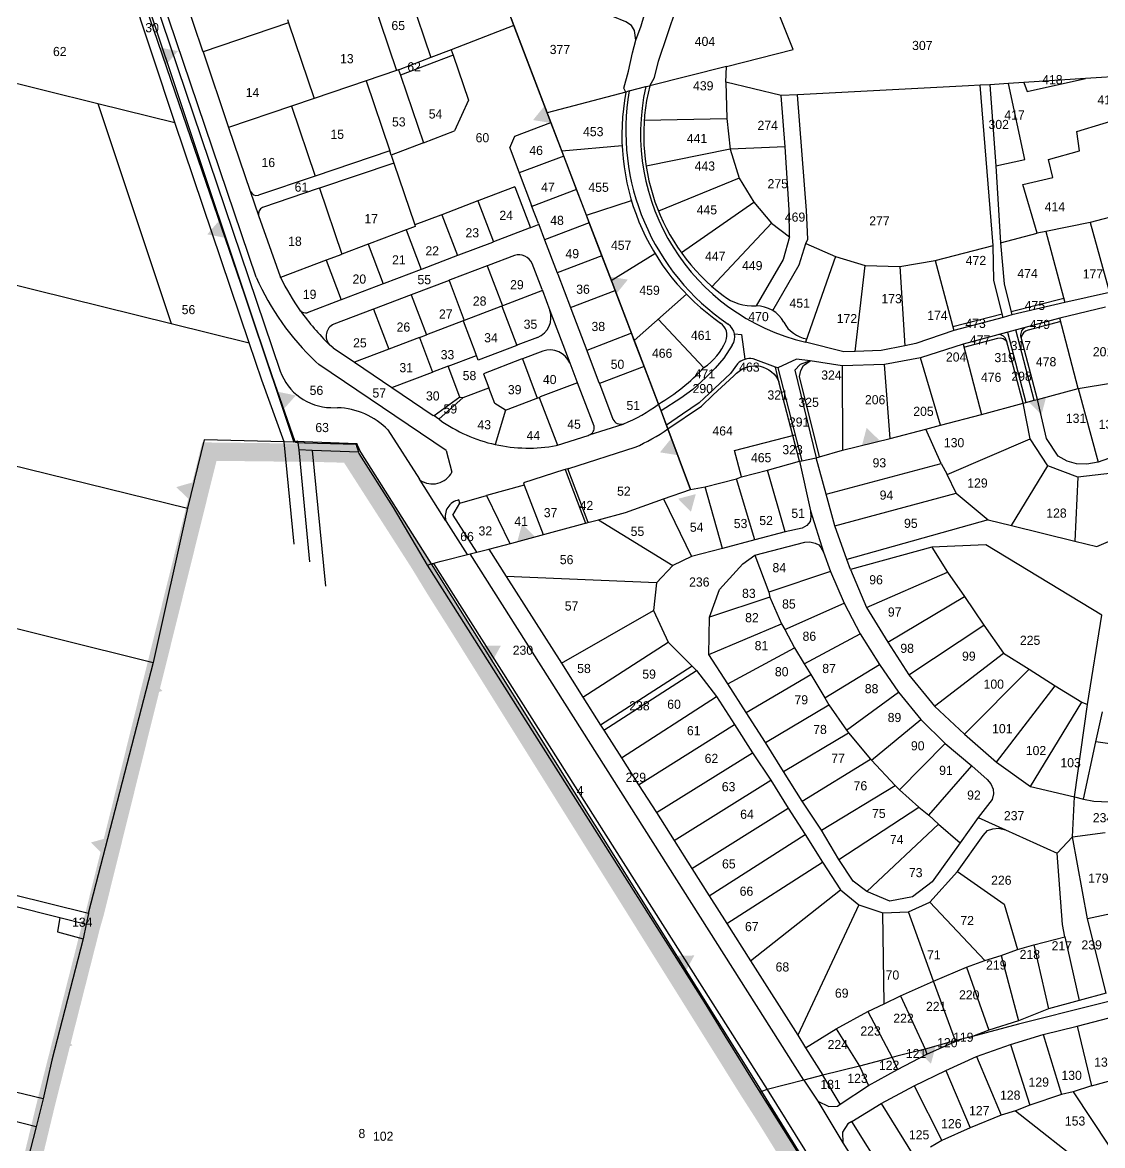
# Model space of a CAD drawing. Extents: x -493 to 187849, y -1657 to 664362.
# Drawn here: x 185496 to 186086, y 662868 to 663482 of the extents above; entities that cross this region are included whole.
import ezdxf

# ---------------------------------------------------------------- set-up
doc = ezdxf.new("R2010")
doc.units = 0
doc.header["$MEASUREMENT"] = 0
doc.layers.get('0').update_dxf_attribs({"linetype": 'CONTINUOUS'})
for name, color, linetype in [('0DXF_GUSH', 3, 'CONTINUOUS'), ('0G_GV_LIN', 10, 'CONTINUOUS'), ('1DXF_GUSH', 3, 'CONTINUOUS'), ('6891', 3, 'CONTINUOUS'), ('6891-NUM', 70, 'CONTINUOUS'), ('BOUNDARY', 1, 'CONTINUOUS'), ('GBOUND_BOUNDARY', 5, 'CONTINUOUS'), ('HELKA', 3, 'CONTINUOUS')]:
    doc.layers.add(name, color=color, linetype=linetype)
doc.styles.get("Standard").update_dxf_attribs({"font": 'dimheb.shx'})

# ---------------------------------------------------------------- blocks, each defined once
blk = doc.blocks.new('TVC_FENCE')
blk.add_solid([(-0.5, 0), (0.5, 0), (0, 0.866)])

msp = doc.modelspace()

# ---------------------------------------------------------------- linework, layer by layer
at = {"layer": '0DXF_GUSH'}
for points in [[(185618.31, 663329.42), (185617.23, 663332.63), (185579.17, 663443.75), (185541.72, 663553), (185510.39, 663646.77)], [(185512.21, 663647.05), (185517.5, 663632.01), (185529.89, 663594.22), (185617.23, 663332.63), (185618.31, 663329.42)], [(185579.02, 663427.1), (185516.64, 663615.25)], [(185838.62, 663447.21), (185841.27, 663451.69), (185843.34, 663460.56), (185858.16, 663504.56), (185864.41, 663521.06), (185873.2, 663540.25), (185880.8, 663556.31)], [(185880.64, 663457.75), (185917.06, 663466.94), (185895.52, 663520.94)], [(185831.02, 663472.19), (185830.34, 663477.5), (185828.56, 663480.19), (185825.45, 663482.19), (185818.38, 663485.13), (185808.39, 663491.5), (185797.61, 663500.25)], [(185831.02, 663472.19), (185833.84, 663479.94), (185838.39, 663495.81)], [(185825.55, 663443.63), (185824.38, 663445.88), (185826.89, 663455.19), (185829.22, 663465.19), (185831.02, 663472.19)], [(185880.64, 663457.75), (185838.62, 663447.21)], [(185880.18, 663449.18), (185880.64, 663457.75)], [(186146.31, 663455.56), (186076.75, 663451.13)], [(185478.01, 663452.12), (185536.86, 663437.46)], [(185910.48, 663441.86), (185880.18, 663449.18)], [(185880.18, 663449.18), (185880.67, 663429.21)], [(186034.69, 663448.44), (186024.56, 663447.75)], [(186027.89, 663403.38), (186043.63, 663406.88), (186034.69, 663448.44)], [(186043.19, 663449), (186034.69, 663448.44)], [(186076.75, 663451.13), (186043.19, 663449)], [(186043.19, 663449), (186044.91, 663444.06), (186076.75, 663451.13)], [(185825.55, 663443.63), (185782.57, 663432.36)], [(185827.4, 663444.37), (185825.55, 663443.63)], [(185827.4, 663444.37), (185836.4, 663446.72)], [(185836.4, 663446.72), (185838.62, 663447.21)], [(185919.33, 663442.31), (185910.48, 663441.86)], [(185912.64, 663413.81), (185910.48, 663441.86)], [(186019.33, 663447.44), (186012.86, 663447.13), (185919.33, 663442.31)], [(185924.01, 663360.93), (185925.02, 663363.31), (185924.34, 663378.94), (185919.33, 663442.31)], [(186024.56, 663447.75), (186019.33, 663447.44)], [(186026.31, 663359.92), (186019.33, 663447.44)], [(186024.56, 663447.75), (186027.89, 663403.38)], [(185536.86, 663437.46), (185579.02, 663427.1)], [(185536.86, 663437.46), (185576.87, 663317.18)], [(186050.44, 663366.63), (186042.53, 663393.13), (186058.89, 663396.94), (186056.52, 663406.94), (186073.5, 663411.56), (186072.17, 663422.19), (186100.97, 663430.94), (186102.19, 663426.75)], [(185619.63, 663306.6), (185579.02, 663427.1)], [(185835.58, 663428.46), (185880.67, 663429.21)], [(185880.67, 663429.21), (185882.62, 663412.43)], [(185790.51, 663411.54), (185823.54, 663414.49)], [(185882.62, 663412.43), (185836.6, 663403.2)], [(185912.64, 663413.81), (185882.62, 663412.43)], [(185882.62, 663412.43), (185887.42, 663396.66)], [(185914.92, 663364.53), (185914.87, 663379.34), (185912.64, 663413.81)], [(186027.89, 663403.38), (186030.4, 663361.35)], [(185259.44, 663395.78), (185576.87, 663317.18)], [(185887.42, 663396.66), (185843.41, 663378.64)], [(185887.42, 663396.66), (185895.49, 663383.62)], [(185803.95, 663376.34), (185828.57, 663384.48)], [(185855.89, 663355.97), (185895.49, 663383.62)], [(185895.49, 663383.62), (185905.09, 663372.13)], [(186097.48, 663377.19), (186079.44, 663372.38)], [(185872.5, 663337.15), (185905.09, 663372.13)], [(185905.09, 663372.13), (185914.92, 663364.53)], [(186079.44, 663372.38), (186055.18, 663367.54)], [(186079.44, 663372.38), (186090, 663334.19)], [(185914.92, 663364.53), (185911.48, 663352.19), (185896.73, 663326.8)], [(186030.4, 663361.35), (186050.44, 663366.63)], [(186055.18, 663367.54), (186050.44, 663366.63)], [(186055.18, 663367.54), (186065.56, 663328.75)], [(185905.87, 663324.23), (185920.23, 663349.27), (185924.01, 663360.93)], [(185924.01, 663360.93), (185940.14, 663353.73)], [(185994.69, 663351.7), (186026.31, 663359.92)], [(186031.86, 663320.37), (186026.76, 663340.77), (186026.31, 663359.92)], [(186030.4, 663361.35), (186032.44, 663338.94), (186036.59, 663321.83)], [(185817.42, 663340.75), (185841.44, 663355.47)], [(185940.14, 663353.73), (185923.84, 663306.91)], [(185940.14, 663353.73), (185956.34, 663348.88)], [(185975.36, 663348.38), (185994.69, 663351.7)], [(185994.69, 663351.7), (186004.89, 663313.27)], [(185950.83, 663301.81), (185956.34, 663348.88)], [(185956.34, 663348.88), (185975.36, 663348.38)], [(185975.36, 663348.38), (185977.97, 663304.94)], [(186090, 663334.19), (186065.56, 663328.75)], [(185618.31, 663329.42), (185631.95, 663288.56), (185644.05, 663252.33)], [(185644.77, 663252.49), (185631.95, 663288.56), (185618.31, 663329.42)], [(186065.56, 663328.75), (186036.59, 663321.83)], [(186087.81, 663326.2), (186062.84, 663320.11)], [(186031.86, 663320.37), (186004.89, 663313.27)], [(186036.59, 663321.83), (186031.86, 663320.37)], [(186072.87, 663281.66), (186062.84, 663320.11)], [(185576.87, 663317.18), (185619.63, 663306.6)], [(186004.89, 663313.27), (185984.16, 663306.25), (185977.97, 663304.94)], [(185193.5, 663312.58), (185585.81, 663216.24)], [(185950.83, 663301.81), (185944.64, 663301.63), (185923.84, 663306.91)], [(185638.73, 663252.54), (185626.48, 663286.18), (185619.63, 663306.6)], [(185977.97, 663304.94), (185965.03, 663302.38), (185950.83, 663301.81)], [(186009.91, 663305.9), (185986.7, 663298.44)], [(186009.91, 663305.9), (186019.95, 663267.45)], [(185926.39, 663296.75), (185918.75, 663297.63), (185908.54, 663292.88)], [(185926.39, 663296.75), (185920.83, 663294.81), (185917.83, 663291.63), (185929.62, 663243.72)], [(185931.34, 663244.26), (185920.47, 663288.13), (185921.14, 663291.5), (185922.61, 663294.13), (185926.39, 663296.75)], [(185943.83, 663294), (185926.39, 663296.75)], [(185967.03, 663294.81), (185943.83, 663294)], [(185986.7, 663298.44), (185967.03, 663294.81)], [(185970, 663254.36), (185967.03, 663294.81)], [(185997.49, 663261.6), (185986.7, 663298.44)], [(185943.83, 663294), (185943.91, 663247.99)], [(186072.87, 663281.66), (186091.56, 663284.75)], [(186050.51, 663275.67), (186072.87, 663281.66)], [(186072.87, 663281.66), (186072.87, 663281.66)], [(186072.87, 663281.66), (186083.7, 663241.38)], [(186019.95, 663267.45), (186042.77, 663273.66)], [(186042.77, 663273.66), (186044.2, 663274.02)], [(186046.53, 663254.06), (186042.77, 663273.66)], [(186044.2, 663274.02), (186048.74, 663275.33), (186050.51, 663275.67)], [(186050.51, 663275.67), (186050.51, 663275.67)], [(186083.7, 663241.38), (186077.64, 663240.31), (186071.98, 663240.38), (186066.8, 663241.81), (186061.91, 663244.56), (186055.55, 663254.25), (186050.51, 663275.67)], [(185997.49, 663261.6), (185997.49, 663261.6), (186019.95, 663267.45)], [(185970, 663254.36), (185989.6, 663259.33)], [(185989.6, 663259.33), (185997.49, 663261.6)], [(185998, 663240.63), (185989.6, 663259.33)], [(185638.73, 663252.54), (185595.03, 663253.48), (185585.81, 663216.24)], [(185644.11, 663196.57), (185638.73, 663252.54)], [(185644.05, 663252.33), (185638.73, 663252.54)], [(185644.77, 663252.49), (185644.05, 663252.33)], [(185646.2, 663252.79), (185644.77, 663252.49)], [(185646.31, 663251.98), (185644.92, 663252.06), (185644.77, 663252.49)], [(185646.2, 663252.79), (185649.72, 663252.65)], [(185646.31, 663251.98), (185646.2, 663252.79)], [(185649.91, 663251.75), (185646.31, 663251.98)], [(185646.85, 663248.04), (185646.31, 663251.98)], [(185649.72, 663252.65), (185649.91, 663251.75)], [(185678.11, 663250.94), (185649.91, 663251.75)], [(185943.91, 663247.99), (185970, 663254.36)], [(186001.28, 663234.63), (186046.53, 663254.06)], [(186056.28, 663239.25), (186046.53, 663254.06)], [(185652.79, 663186.82), (185646.85, 663248.04)], [(185653.99, 663247.68), (185646.85, 663248.04)], [(185653.99, 663247.68), (185661.26, 663173.59)], [(185679.51, 663246.85), (185653.99, 663247.68)], [(185717.09, 663185.06), (185698.42, 663216.63), (185679.78, 663246.06), (185679.51, 663246.85)], [(185931.34, 663244.26), (185931.34, 663244.26), (185943.91, 663247.99)], [(186100.72, 663247.44), (186083.7, 663241.38)], [(185903.06, 663237), (185920.4, 663241.84)], [(185920.4, 663241.84), (185921.81, 663242)], [(185920.4, 663241.84), (185926.42, 663214.69)], [(185921.81, 663242), (185929.62, 663243.72)], [(185929.62, 663243.72), (185931.34, 663244.26)], [(185929.62, 663243.72), (185929.62, 663243.72)], [(185935, 663223.81), (185929.62, 663243.72)], [(185935, 663223.81), (185998, 663240.63)], [(185998, 663240.63), (186001.28, 663234.63)], [(186036.45, 663206.63), (186056.28, 663239.25)], [(186072.72, 663233.19), (186056.28, 663239.25)], [(185886.03, 663232.31), (185888.68, 663233.25)], [(185888.68, 663233.25), (185903.06, 663237)], [(185912.55, 663203.19), (185903.06, 663237)], [(186006.11, 663224.44), (186001.28, 663234.63)], [(186072.72, 663233.19), (186071.08, 663198.19)], [(186091.59, 663235.31), (186072.72, 663233.19)], [(185860.87, 663226.38), (185868.84, 663227.78)], [(185868.84, 663227.78), (185886.03, 663232.31)], [(185878.42, 663194.19), (185868.84, 663227.78)], [(185895.97, 663198.81), (185886.03, 663232.31)], [(185825.41, 663213.88), (185846.18, 663221.22)], [(185846.18, 663221.22), (185860.87, 663226.38), (185860.87, 663226.38), (185860.87, 663226.38)], [(185846.18, 663221.22), (185861.42, 663189.69)], [(185939.72, 663206.44), (185935, 663223.81)], [(185939.72, 663206.44), (186006.11, 663224.44)], [(186006.11, 663224.44), (186023.58, 663209.81)], [(185585.81, 663216.24), (185567.18, 663131.82)], [(185926.42, 663214.69), (185926.7, 663211.44), (185926.3, 663208.88), (185924.39, 663206.63), (185921.92, 663205.31), (185912.55, 663203.19)], [(185926.42, 663214.69), (185933.52, 663192.06)], [(185787.25, 663203.69), (185805.39, 663208.44)], [(185805.39, 663208.44), (185810.52, 663209.88)], [(185810.52, 663209.88), (185825.41, 663213.88)], [(185810.52, 663209.88), (185851.22, 663184.88)], [(186023.58, 663209.81), (185946.36, 663188.06)], [(186023.58, 663209.81), (186036.45, 663206.63)], [(185763.14, 663197.13), (185787.25, 663203.69)], [(185912.55, 663203.19), (185895.97, 663198.81)], [(185946.36, 663188.06), (185939.72, 663206.44)], [(186036.45, 663206.63), (186071.08, 663198.19)], [(186071.08, 663198.19), (186082.95, 663195.13), (186101.2, 663203.06)], [(185750.56, 663193.75), (185763.14, 663197.13)], [(185895.97, 663198.81), (185878.42, 663194.19)], [(185896.08, 663190.44), (185923.33, 663197.63), (185926.19, 663197.75), (185928.97, 663197.06), (185931.08, 663196.19), (185932.2, 663194.69), (185933.52, 663192.06)], [(186077.94, 663108.88), (186085.78, 663157.75), (186022.34, 663196.19), (185992.81, 663194.94)], [(185724.56, 663187.19), (185740.36, 663191.13)], [(185740.36, 663191.13), (185744.03, 663192.06)], [(185922.75, 662903.38), (185740.36, 663191.13)], [(185744.03, 663192.06), (185750.56, 663193.75)], [(185750.56, 663193.75), (185760.14, 663178.88)], [(185878.42, 663194.19), (185861.42, 663189.69)], [(185871.33, 663156.5), (185876.75, 663171.75), (185889.48, 663185.75), (185896.08, 663190.44)], [(185896.08, 663190.44), (185903.63, 663170.31)], [(185933.52, 663192.06), (185937.33, 663181.63)], [(185992.81, 663194.94), (185948.33, 663182.63)], [(185992.81, 663194.94), (186001.38, 663181.25)], [(185717.09, 663185.06), (185719.11, 663185.65)], [(185899, 662896.88), (185879.92, 662927.69), (185868.44, 662945.94), (185717.09, 663185.06)], [(185719.11, 663185.65), (185897.99, 662899.87), (185899.69, 662897.13)], [(185720.31, 663186), (185902.86, 662898.31)], [(185851.22, 663184.88), (185842.28, 663175.38)], [(185861.42, 663189.69), (185851.22, 663184.88)], [(185948.33, 663182.63), (185946.36, 663188.06)], [(185842.28, 663175.38), (185760.14, 663178.88)], [(185760.14, 663178.88), (185790.33, 663131.44)], [(185937.33, 663181.63), (185903.63, 663170.31)], [(185937.33, 663181.63), (185944.84, 663164.31)], [(185948.33, 663182.63), (185957.05, 663161.81)], [(185957.05, 663161.81), (186001.38, 663181.25)], [(186001.38, 663181.25), (186010.63, 663167.94)], [(185842.28, 663175.38), (185840.73, 663160.13)], [(185904.31, 663167.5), (185871.33, 663156.5)], [(185903.63, 663170.31), (185904.31, 663167.5)], [(185904.31, 663167.5), (185910.63, 663152.88)], [(185968.81, 663142.88), (186010.63, 663167.94)], [(186010.63, 663167.94), (186021.31, 663152.13)], [(185790.33, 663131.44), (185840.73, 663160.13)], [(185840.73, 663160.13), (185848.61, 663142.81)], [(185912.47, 663149.81), (185944.84, 663164.31)], [(185944.84, 663164.31), (185953.63, 663147.38)], [(185957.05, 663161.81), (185968.81, 663142.88)], [(185460.76, 663158.22), (185567.18, 663131.82)], [(185870.88, 663136.19), (185871.33, 663156.5)], [(185870.88, 663136.19), (185910.63, 663152.88)], [(185910.63, 663152.88), (185912.47, 663149.81)], [(185912.47, 663149.81), (185917.75, 663139.75)], [(185923.06, 663131), (185953.63, 663147.38)], [(185953.63, 663147.38), (185964.25, 663130.69)], [(185980.25, 663125), (186021.31, 663152.13)], [(186021.31, 663152.13), (186032.02, 663136.81)], [(185802.05, 663112.81), (185848.61, 663142.81)], [(185848.61, 663142.81), (185861.81, 663129.69)], [(185968.81, 663142.88), (185980.25, 663125)], [(185881.22, 663120.13), (185870.88, 663136.19)], [(185881.22, 663120.13), (185917.75, 663139.75)], [(185917.75, 663139.75), (185923.06, 663131)], [(185994.31, 663107.88), (186032.02, 663136.81)], [(186032.02, 663136.81), (186046, 663128.06)], [(185567.18, 663131.82), (185531.66, 662995.15), (185531.73, 662994.43)], [(185790.33, 663131.44), (185802.05, 663112.81)], [(185861.81, 663129.69), (185811.73, 663097.44)], [(185861.81, 663129.69), (185864.13, 663127.38)], [(185923.06, 663131), (185926.63, 663125.13)], [(185934.36, 663112.44), (185964.25, 663130.69)], [(185964.25, 663130.69), (185974.58, 663115.5)], [(185813.47, 663094.69), (185864.13, 663127.38)], [(185864.13, 663127.38), (185875.13, 663113.25)], [(185891.36, 663104.38), (185926.63, 663125.13)], [(185926.63, 663125.13), (185934.36, 663112.44)], [(185980.25, 663125), (185994.31, 663107.88)], [(186010.73, 663092.63), (186046, 663128.06)], [(186046, 663128.06), (186060.22, 663118.94)], [(185891.36, 663104.38), (185881.22, 663120.13)], [(186028.14, 663077.25), (186060.22, 663118.94)], [(186060.22, 663118.94), (186074.8, 663110)], [(185802.05, 663112.81), (185811.73, 663097.44)], [(185823.11, 663079.63), (185875.13, 663113.25)], [(185875.13, 663113.25), (185884.88, 663097.94)], [(185934.36, 663112.44), (185936.56, 663108.69)], [(185946.2, 663094.81), (185974.58, 663115.5)], [(185974.58, 663115.5), (185986.78, 663100.56)], [(185901.83, 663088.06), (185891.36, 663104.38)], [(185901.83, 663088.06), (185936.56, 663108.69)], [(185936.56, 663108.69), (185946.2, 663094.81)], [(185994.31, 663107.88), (186010.73, 663092.63)], [(186046.83, 663064), (186074.8, 663110)], [(186070.75, 663058.38), (186077.94, 663108.88)], [(186074.8, 663110), (186077.94, 663108.88)], [(186082.56, 663088.31), (186086.17, 663104.88)], [(185832.53, 663064.81), (185884.88, 663097.94)], [(185884.88, 663097.94), (185894.75, 663082.44)], [(185959.8, 663078.31), (185986.78, 663100.56)], [(185986.78, 663100.56), (186000.09, 663087.44)], [(185811.73, 663097.44), (185813.47, 663094.69)], [(185813.47, 663094.69), (185823.11, 663079.63)], [(185911.75, 663072.13), (185947.34, 663093.25)], [(185946.2, 663094.81), (185947.34, 663093.25)], [(185947.34, 663093.25), (185959.2, 663078.94)], [(186010.73, 663092.63), (186028.14, 663077.25)], [(185911.75, 663072.13), (185901.83, 663088.06)], [(185975.23, 663062.13), (186000.09, 663087.44)], [(186000.09, 663087.44), (186014.69, 663075.19)], [(186075.78, 663057.06), (186082.56, 663088.31)], [(186100.44, 663085.88), (186082.56, 663088.31)], [(185823.11, 663079.63), (185832.53, 663064.81)], [(185842.23, 663049.75), (185894.75, 663082.44)], [(185894.75, 663082.44), (185904.72, 663067.44)], [(185921.98, 663055.94), (185959.2, 663078.94)], [(185959.2, 663078.94), (185959.8, 663078.31)], [(185959.8, 663078.31), (185972.73, 663064.44)], [(185991.13, 663048.31), (186014.69, 663075.19)], [(186014.69, 663075.19), (186023.13, 663067.81), (186025.17, 663065.38), (186026.36, 663062.5), (186026.52, 663059.88), (186025.83, 663056.88), (186018.11, 663046.94)], [(186028.14, 663077.25), (186046.83, 663064)], [(185852, 663034.38), (185904.72, 663067.44)], [(185904.72, 663067.44), (185914.31, 663052.06)], [(185921.98, 663055.94), (185911.75, 663072.13)], [(185832.53, 663064.81), (185842.23, 663049.75)], [(185932.44, 663040), (185972.73, 663064.44)], [(185972.73, 663064.44), (185975.23, 663062.13)], [(185975.23, 663062.13), (185985.75, 663052.69)], [(186046.83, 663064), (186070.75, 663058.38)], [(185932.44, 663040), (185921.98, 663055.94)], [(186069.66, 663036.44), (186070.75, 663058.38)], [(186070.75, 663058.38), (186075.78, 663057.06)], [(186075.78, 663057.06), (186081.42, 663056), (186097.94, 663055.25)], [(185842.23, 663049.75), (185852, 663034.38)], [(185861.67, 663019.19), (185914.31, 663052.06)], [(185914.31, 663052.06), (185923.56, 663037.63)], [(185942.06, 663024.06), (185985.75, 663052.69)], [(185985.75, 663052.69), (185991.13, 663048.31)], [(185957.31, 663006.56), (185996.52, 663043.38)], [(185991.13, 663048.31), (185996.52, 663043.38)], [(185996.52, 663043.38), (186008.27, 663033.13)], [(186018.11, 663046.94), (186008.27, 663033.13)], [(186018.11, 663046.94), (186033.14, 663040.19)], [(185871.14, 663004.25), (185923.56, 663037.63)], [(185923.56, 663037.63), (185933.03, 663022.63)], [(185942.06, 663024.06), (185932.44, 663040)], [(186006.94, 663017.5), (186020.88, 663037.13), (186023.19, 663039.81), (186026.09, 663040.81), (186029.33, 663041.13), (186033.14, 663040.19)], [(186033.14, 663040.19), (186061.38, 663027.56)], [(186061.38, 663027.56), (186069.66, 663036.44)], [(186069.66, 663036.44), (186087.61, 663038.75)], [(186077.91, 662991.56), (186069.66, 663036.44)], [(185852, 663034.38), (185861.67, 663019.19)], [(186008.27, 663033.13), (185993.08, 663011.75), (185982.27, 663003.63), (185969.88, 663001.25), (185957.31, 663006.56)], [(186065.55, 662981.75), (186064.33, 662988.44), (186061.38, 663027.56)], [(185531.73, 662994.43), (185427.17, 663020.38)], [(185861.67, 663019.19), (185871.14, 663004.25)], [(185880.78, 662989.06), (185933.03, 663022.63)], [(185933.03, 663022.63), (185942.94, 663007.38)], [(185957.31, 663006.56), (185949.81, 663012.13), (185942.06, 663024.06)], [(186394, 663023.5), (186174.64, 662968), (186124.44, 662955.19), (186040.27, 662933.94), (186015.02, 662927.25)], [(185991.67, 663000.69), (186006.94, 663017.5)], [(186006.94, 663017.5), (186032.3, 662999.56), (186039.61, 662974.81)], [(185893.61, 662968.63), (185942.94, 663007.38)], [(185942.94, 663007.38), (185952.95, 662999.25)], [(185871.14, 663004.25), (185880.78, 662989.06)], [(185980.11, 662995.38), (185991.67, 663000.69)], [(185991.67, 663000.69), (186021.83, 662968.75)], [(185489.32, 662999.03), (185516.11, 662992.35)], [(185531.73, 662994.43), (185530.53, 662988.71)], [(185952.95, 662999.25), (185919.59, 662927.88)], [(185952.95, 662999.25), (185965.95, 662994.81)], [(185965.95, 662994.81), (185980.11, 662995.38)], [(185966.69, 662945.06), (185965.95, 662994.81)], [(185993.66, 662957.5), (185980.11, 662995.38)], [(186093.27, 662994.88), (186077.91, 662991.56)], [(185516.11, 662992.35), (185514.85, 662984.48), (185528.9, 662980.68)], [(185516.11, 662992.35), (185530.53, 662988.71)], [(185530.53, 662988.71), (185528.9, 662980.68)], [(185880.78, 662989.06), (185893.61, 662968.63)], [(186088.2, 662950.88), (186077.91, 662991.56)], [(186048.67, 662977.44), (186065.55, 662981.75)], [(186065.55, 662981.75), (186073.45, 662946.94)], [(185528.9, 662980.68), (185511.74, 662914.24), (185506.9, 662893.21)], [(186039.61, 662974.81), (186048.67, 662977.44)], [(186048.67, 662977.44), (186056.67, 662942.38)], [(186021.83, 662968.75), (186030.69, 662971.56)], [(186030.69, 662971.56), (186039.61, 662974.81)], [(186030.69, 662971.56), (186040.14, 662935.81)], [(185893.61, 662968.63), (185919.59, 662927.88)], [(185993.66, 662957.5), (186011.78, 662965.13)], [(186011.78, 662965.13), (186021.83, 662968.75)], [(186011.78, 662965.13), (186023.94, 662930.69)], [(185975.64, 662949.56), (185993.66, 662957.5)], [(186005.83, 662924.94), (185993.66, 662957.5)], [(186088.2, 662950.88), (186073.45, 662946.94)], [(185957.78, 662940.88), (185966.69, 662945.06)], [(185966.69, 662945.06), (185975.64, 662949.56)], [(185975.64, 662949.56), (185989.11, 662920.31)], [(186073.45, 662946.94), (186056.67, 662942.38)], [(185940.44, 662931.5), (185957.78, 662940.88)], [(185957.78, 662940.88), (185971.06, 662915.69)], [(186056.67, 662942.38), (186040.14, 662935.81)], [(186040.14, 662935.81), (186023.94, 662930.69)], [(186053.72, 662928.25), (186072.34, 662932.94)], [(186072.34, 662932.94), (186089.8, 662937.44)], [(186072.34, 662932.94), (186080.2, 662900.25)], [(185919.59, 662927.88), (185923.8, 662921.13)], [(185923.8, 662921.13), (185940.44, 662931.5)], [(185940.44, 662931.5), (185953.27, 662910.94)], [(186015.02, 662927.25), (186009.05, 662925.69)], [(186023.94, 662930.69), (186015.02, 662927.25)], [(186035.8, 662922.94), (186053.72, 662928.25)], [(186053.72, 662928.25), (186063.69, 662895.44)], [(185923.8, 662921.13), (185933.28, 662906.06)], [(185989.11, 662920.31), (185973.67, 662916.44), (185971.06, 662915.69)], [(186003.39, 662924.38), (185989.11, 662920.31)], [(185989.11, 662920.31), (185990.08, 662917.5)], [(185990.08, 662917.5), (186003.91, 662923.75)], [(186005.83, 662924.94), (186003.39, 662924.38)], [(186003.39, 662924.38), (186003.91, 662923.75)], [(186003.91, 662923.75), (186009.05, 662925.69)], [(186009.05, 662925.69), (186005.83, 662924.94)], [(186017.31, 662916.25), (186035.8, 662922.94)], [(186035.8, 662922.94), (186046.44, 662889.69)], [(185971.06, 662915.69), (185953.27, 662910.94)], [(185971.06, 662915.69), (185974.03, 662909.19)], [(185974.03, 662909.19), (185990.08, 662917.5)], [(186000.47, 662908.69), (186017.31, 662916.25)], [(186017.31, 662916.25), (186030.7, 662884.13)], [(185953.27, 662910.94), (185933.28, 662906.06)], [(185953.27, 662910.94), (185958.14, 662900.38)], [(185958.14, 662900.38), (185974.03, 662909.19)], [(185983.25, 662900.31), (186000.47, 662908.69)], [(186000.47, 662908.69), (186013.72, 662877.25)], [(185506.9, 662893.21), (185465.9, 662902.93)], [(185922.75, 662903.38), (185902.86, 662898.31)], [(185933.28, 662906.06), (185922.75, 662903.38)], [(185922.75, 662903.38), (185930.47, 662891.88)], [(185942.67, 662890.19), (185933.28, 662906.06)], [(186080.2, 662900.25), (186097.95, 662905.19)], [(185503.15, 662877.79), (185488.87, 662881.56), (185490.09, 662888.96), (185462.24, 662895.32)], [(185899.69, 662897.13), (185899, 662896.88)], [(185929.19, 662849.44), (185899, 662896.88)], [(185902.86, 662898.31), (185899.69, 662897.13)], [(185899.69, 662897.13), (185929.19, 662849.44)], [(185902.86, 662898.31), (185978.34, 662776.63)], [(185942.67, 662890.19), (185958.14, 662900.38)], [(185965.16, 662890.56), (185983.25, 662900.31)], [(185983.25, 662900.31), (185998.33, 662870.38)], [(186063.69, 662895.44), (186046.44, 662889.69)], [(186070.11, 662897.06), (186063.69, 662895.44)], [(186080.2, 662900.25), (186070.11, 662897.06)], [(186070.11, 662897.06), (186089.81, 662867.25)], [(185506.9, 662893.21), (185503.15, 662877.79)], [(185930.47, 662891.88), (185944.2, 662869.13)], [(185930.47, 662891.88), (185936.45, 662888.88), (185941.22, 662889.13), (185942.67, 662890.19)], [(185949.03, 662880.75), (185965.16, 662890.56)], [(185965.16, 662890.56), (185982.97, 662861.88)], [(186046.44, 662889.69), (186038.61, 662886.56)], [(186030.7, 662884.13), (186013.72, 662877.25)], [(186038.61, 662886.56), (186030.7, 662884.13)], [(186038.61, 662886.56), (186078.92, 662854.81)], [(185503.15, 662877.79), (185484.37, 662804.98), (185481.43, 662792.91), (185479.59, 662785.36), (185478.92, 662782.9), (185477.77, 662778.79)], [(185949.03, 662880.75), (185946.92, 662879.44), (185943.97, 662875), (185944.2, 662869.13)], [(185967.14, 662851.94), (185949.03, 662880.75)], [(186013.72, 662877.25), (185998.33, 662870.38)], [(185944.2, 662869.13), (185999.2, 662781.75)], [(185998.33, 662870.38), (185992.03, 662866.63)]]:
    msp.add_lwpolyline(points, dxfattribs=at)
at = {"layer": '0G_GV_LIN'}
for points in [[(185618.31, 663329.42), (185617.22, 663332.63), (185579.17, 663443.75), (185541.72, 663553), (185510.39, 663646.77), (185509.52, 663649.38), (185508.27, 663652.69), (185506.16, 663657.25), (185514.73, 663660.44), (185515.7, 663660.76)], [(185516.22, 663659.1), (185510.25, 663654.86), (185510.66, 663653.24), (185511.17, 663651.21), (185513.32, 663648.56), (185512.21, 663647.05), (185517.5, 663632.01), (185529.89, 663594.22), (185618.31, 663329.42)], [(185644.77, 663252.49), (185632.16, 663288.63), (185618.31, 663329.42)], [(185618.31, 663329.42), (185644.05, 663252.33)], [(185719.11, 663185.65), (185720.31, 663186), (185721.78, 663186.44), (185724.56, 663187.19), (185740.36, 663191.13), (185744.03, 663192.06), (185750.56, 663193.75), (185763.14, 663197.13), (185787.25, 663203.69), (185805.39, 663208.44), (185810.52, 663209.88), (185825.41, 663213.88), (185846.18, 663221.22), (185860.87, 663226.38), (185860.87, 663226.38), (185860.87, 663226.38), (185868.84, 663227.78), (185886.03, 663232.31), (185888.68, 663233.25), (185903.06, 663237), (185920.4, 663241.84), (185921.81, 663242), (185929.62, 663243.72), (185929.62, 663243.72), (185931.34, 663244.26), (185931.34, 663244.26), (185943.91, 663247.99), (185970, 663254.36), (185989.6, 663259.33), (185997.49, 663261.6), (185997.49, 663261.6), (186019.95, 663267.45), (186042.77, 663273.66), (186044.2, 663274.02), (186048.74, 663275.33), (186050.51, 663275.67), (186050.51, 663275.67), (186072.87, 663281.66), (186072.87, 663281.66), (186091.56, 663284.75)], [(185644.05, 663252.33), (185638.73, 663252.54), (185595.03, 663253.48), (185585.81, 663216.24), (185567.18, 663131.82), (185531.66, 662995.15), (185531.73, 662994.43), (185530.53, 662988.71), (185528.9, 662980.68), (185511.74, 662914.24), (185506.9, 662893.21), (185503.15, 662877.79), (185484.37, 662804.98), (185481.43, 662792.91), (185479.59, 662785.36), (185478.92, 662782.9), (185477.77, 662778.79), (185475.89, 662770.47), (185470.93, 662751.51), (185462.6, 662719), (185453.57, 662683.78), (185446.88, 662657.94), (185444.61, 662648.97)], [(185644.77, 663252.49), (185644.05, 663252.33)], [(185644.77, 663252.49), (185646.2, 663252.79), (185649.72, 663252.65), (185678.4, 663251.51), (185678.66, 663250.91), (185680.43, 663246.82), (185717.83, 663187.7), (185719.11, 663185.65)], [(185717.09, 663185.06), (185698.42, 663216.63), (185679.78, 663246.06), (185679.51, 663246.85), (185678.11, 663250.94), (185649.91, 663251.75), (185646.31, 663251.98), (185644.92, 663252.06), (185644.77, 663252.49)], [(185717.09, 663185.06), (185719.11, 663185.65)], [(185899, 662896.88), (185879.92, 662927.69), (185868.44, 662945.94), (185717.09, 663185.06)], [(185719.11, 663185.65), (185897.99, 662899.87), (185899.69, 662897.13)], [(186124.44, 662955.19), (186040.27, 662933.94), (186015.02, 662927.25), (186009.05, 662925.69), (186005.83, 662924.94), (186003.39, 662924.38), (185989.11, 662920.31), (185973.67, 662916.44), (185971.06, 662915.69), (185953.27, 662910.94), (185933.28, 662906.06), (185922.75, 662903.38), (185902.86, 662898.31), (185899.69, 662897.13)], [(185899.69, 662897.13), (185899, 662896.88)], [(186002.49, 662731.88), (185980.14, 662767.5), (185943.47, 662825.97), (185928.88, 662849.24), (185899, 662896.88)], [(185899.69, 662897.13), (185929.19, 662849.44), (185943.61, 662826.06), (185980.31, 662767.5), (185995.56, 662743.17), (186002.49, 662731.88)]]:
    msp.add_lwpolyline(points, dxfattribs=at)
at = {"layer": '6891'}
for p, q in [((185555.64, 663530.2), (185636.59, 663291.07)), ((185623.46, 663342.48), (185559.64, 663530.89)), ((185580.33, 663507.17), (185594.14, 663466.36)), ((185703.97, 663506.76), (185718.9, 663462.64)), ((185685.6, 663498.67), (185700.2, 663455.54)), ((185641.08, 663481.6), (185594.34, 663465.77)), ((185640.47, 663483.41), (185641.08, 663481.6)), ((185641.08, 663481.6), (185655.09, 663440.19)), ((185764.35, 663480.08), (185730.06, 663466.93)), ((185594.14, 663466.36), (185594.34, 663465.77)), ((185730.06, 663466.93), (185718.9, 663462.64)), ((185730.06, 663466.93), (185731.08, 663463.93)), ((185594.34, 663465.77), (185608.15, 663424.97)), ((185718.9, 663462.64), (185701.88, 663456.11)), ((185731.08, 663463.93), (185702.26, 663453.05)), ((185731.08, 663463.93), (185739.42, 663439.37)), ((185700.2, 663455.54), (185683.54, 663449.83)), ((185701.29, 663455.91), (185700.2, 663455.54)), ((185701.88, 663456.11), (185701.29, 663455.91)), ((185701.29, 663455.91), (185702.26, 663453.05)), ((185683.54, 663449.83), (185655.09, 663440.19)), ((185683.54, 663449.83), (185696.42, 663411.57)), ((185702.26, 663453.05), (185702.46, 663452.46)), ((185702.46, 663452.46), (185714.87, 663416.02)), ((185642.79, 663436.04), (185608.35, 663424.38)), ((185655.09, 663440.19), (185642.79, 663436.04)), ((185642.79, 663436.04), (185655.74, 663397.8)), ((185739.42, 663439.37), (185731.91, 663422.58)), ((185608.15, 663424.97), (185608.35, 663424.38)), ((185608.35, 663424.38), (185620.2, 663389.47)), ((185764.85, 663419.59), (185784.57, 663427.1)), ((185714.87, 663416.02), (185731.91, 663422.58)), ((185762.05, 663413.18), (185764.85, 663419.59)), ((185696.42, 663411.57), (185655.74, 663397.8)), ((185697.22, 663409.2), (185696.42, 663411.57)), ((185714.87, 663416.02), (185697.22, 663409.2)), ((185762.05, 663413.18), (185767.22, 663399.53)), ((185698.64, 663404.95), (185657.98, 663391.18)), ((185697.22, 663409.2), (185698.64, 663404.95)), ((185698.64, 663404.95), (185709.9, 663371.66)), ((185791.58, 663408.72), (185767.22, 663399.53)), ((185767.22, 663399.53), (185773.97, 663381.8)), ((185655.15, 663397.6), (185624.6, 663387.3)), ((185655.74, 663397.8), (185655.15, 663397.6)), ((185620.2, 663389.47), (185624.69, 663376.21)), ((185657.39, 663390.98), (185626.87, 663380.61)), ((185657.98, 663391.18), (185657.39, 663390.98)), ((185657.98, 663391.18), (185670.21, 663355.03)), ((185764.79, 663391.86), (185745.2, 663384.41)), ((185764.79, 663391.86), (185773.31, 663369.45)), ((185798.54, 663390.52), (185774.19, 663381.22)), ((185744.62, 663384.19), (185724.89, 663376.69)), ((185745.2, 663384.41), (185744.62, 663384.19)), ((185744.62, 663384.19), (185753.14, 663361.77)), ((185774.19, 663381.22), (185773.97, 663381.8)), ((185777.76, 663371.81), (185774.19, 663381.22)), ((185624.69, 663376.21), (185636.46, 663342.86)), ((185724.31, 663376.47), (185710.1, 663371.07)), ((185724.89, 663376.69), (185724.31, 663376.47)), ((185724.89, 663376.69), (185733.43, 663354.28)), ((185705.35, 663368.4), (185685.17, 663360.72)), ((185705.93, 663368.62), (185705.35, 663368.4)), ((185705.35, 663368.4), (185713.6, 663346.74)), ((185710.36, 663370.31), (185705.93, 663368.62)), ((185709.9, 663371.66), (185710.1, 663371.07)), ((185710.1, 663371.07), (185710.36, 663370.31)), ((185772.73, 663369.23), (185753.14, 663361.77)), ((185773.31, 663369.45), (185772.73, 663369.23)), ((185777.98, 663371.23), (185773.31, 663369.45)), ((185777.76, 663371.81), (185777.98, 663371.23)), ((185777.98, 663371.23), (185781.11, 663363)), ((185805.49, 663372.31), (185781.11, 663363)), ((185781.11, 663363), (185788.04, 663344.8)), ((185684.59, 663360.5), (185670.21, 663355.03)), ((185685.17, 663360.72), (185684.59, 663360.5)), ((185684.59, 663360.5), (185692.84, 663338.84)), ((185752.56, 663361.55), (185734.01, 663354.5)), ((185753.14, 663361.77), (185752.56, 663361.55)), ((185661.59, 663351.75), (185636.74, 663342.3)), ((185662.17, 663351.97), (185661.59, 663351.75)), ((185661.59, 663351.75), (185669.83, 663330.09)), ((185669.63, 663354.81), (185662.17, 663351.97)), ((185670.21, 663355.03), (185669.63, 663354.81)), ((185733.43, 663354.28), (185714.18, 663346.96)), ((185734.01, 663354.5), (185733.43, 663354.28)), ((185764.57, 663354.33), (185750.27, 663348.91)), ((185779.7, 663335.77), (185774.28, 663349.99)), ((185812.44, 663354.13), (185788.04, 663344.8)), ((185713.6, 663346.74), (185693.42, 663339.06)), ((185714.18, 663346.96), (185713.6, 663346.74)), ((185749.69, 663348.69), (185729.47, 663341)), ((185750.27, 663348.91), (185749.69, 663348.69)), ((185749.69, 663348.69), (185758, 663326.81)), ((185788.04, 663344.8), (185788.26, 663344.22)), ((185788.26, 663344.22), (185795.19, 663325.98)), ((185692.84, 663338.84), (185669.83, 663330.09)), ((185693.42, 663339.06), (185692.84, 663338.84)), ((185728.89, 663340.78), (185708.23, 663332.92)), ((185729.47, 663341), (185728.89, 663340.78)), ((185728.89, 663340.78), (185737.22, 663318.88)), ((185708.23, 663332.92), (185687.56, 663325.06)), ((185708.23, 663332.92), (185716.57, 663311.01)), ((185779.92, 663335.19), (185758.58, 663327.03)), ((185779.7, 663335.77), (185779.92, 663335.19)), ((185779.92, 663335.19), (185784.05, 663324.32)), ((185795.19, 663325.98), (185819.62, 663335.3)), ((185669.25, 663329.87), (185651.38, 663323.1)), ((185669.83, 663330.09), (185669.25, 663329.87)), ((185757.1, 663326.47), (185737.22, 663318.88)), ((185757.68, 663326.69), (185757.1, 663326.47)), ((185758, 663326.81), (185757.68, 663326.69)), ((185757.68, 663326.69), (185765.87, 663305.23)), ((185758.58, 663327.03), (185758, 663326.81)), ((185795.19, 663325.98), (185795.41, 663325.4)), ((185795.41, 663325.4), (185804.12, 663302.5)), ((185686.98, 663324.84), (185665.84, 663316.78)), ((185687.56, 663325.06), (185686.98, 663324.84)), ((185687.56, 663325.06), (185695.9, 663303.11)), ((185784.05, 663324.32), (185794.97, 663295.58)), ((185736.58, 663318.64), (185716.57, 663311.01)), ((185737.22, 663318.88), (185736.58, 663318.64)), ((185736.58, 663318.64), (185743.57, 663300.32)), ((185712.67, 663309.52), (185695.9, 663303.11)), ((185712.67, 663309.52), (185716.57, 663311.01)), ((185712.67, 663309.52), (185719.86, 663290.62)), ((185777.3, 663309.6), (185766.45, 663305.45)), ((185828.59, 663311.84), (185804.12, 663302.5)), ((185665.54, 663303.83), (185663.55, 663305.6)), ((185665.54, 663303.83), (185676.67, 663296.32)), ((185695.9, 663303.11), (185677.19, 663295.97)), ((185765.87, 663305.23), (185744.76, 663297.19)), ((185766.45, 663305.45), (185765.87, 663305.23)), ((185780.16, 663302.11), (185768.94, 663297.84)), ((185804.12, 663302.5), (185804.34, 663301.92)), ((185804.34, 663301.92), (185810.83, 663284.88)), ((185655.96, 663296.28), (185657.64, 663294.78)), ((185727.33, 663247.66), (185657.64, 663294.78)), ((185676.67, 663296.32), (185677.19, 663295.97)), ((185677.19, 663295.97), (185697.65, 663282.17)), ((185728.32, 663293.85), (185743.79, 663299.74)), ((185743.79, 663299.74), (185743.57, 663300.32)), ((185744.76, 663297.19), (185743.79, 663299.74)), ((185768.36, 663297.62), (185747.62, 663289.72)), ((185768.94, 663297.84), (185768.36, 663297.62)), ((185768.94, 663297.84), (185777.13, 663276.37)), ((185798.9, 663285.31), (185795.04, 663295.43)), ((185697.65, 663282.17), (185719.86, 663290.62)), ((185728.32, 663293.85), (185719.86, 663290.62)), ((185734.79, 663276.87), (185728.32, 663293.85)), ((185747.62, 663289.72), (185750.58, 663281.95)), ((185835.53, 663293.64), (185811.05, 663284.3)), ((185697.65, 663282.17), (185720.21, 663266.94)), ((185799.12, 663284.73), (185778.74, 663276.99)), ((185799.12, 663284.73), (185798.9, 663285.31)), ((185808.12, 663260.96), (185799.12, 663284.73)), ((185810.83, 663284.88), (185811.05, 663284.3)), ((185811.05, 663284.3), (185818.47, 663264.83)), ((185734.79, 663276.87), (185720.73, 663266.59)), ((185723.33, 663264.81), (185736.51, 663276.63)), ((185734.79, 663276.87), (185736.51, 663276.63)), ((185736.51, 663276.63), (185750.58, 663281.95)), ((185753.85, 663273.37), (185750.58, 663281.95)), ((185759.65, 663269.72), (185776.55, 663276.15)), ((185776.55, 663276.15), (185777.13, 663276.37)), ((185777.13, 663276.37), (185778.16, 663276.77)), ((185778.16, 663276.77), (185778.74, 663276.99)), ((185778.16, 663276.77), (185788.08, 663250.68)), ((185664.25, 663271.18), (185667.9, 663271.11)), ((185759.65, 663269.72), (185753.85, 663273.37)), ((185720.73, 663266.59), (185720.21, 663266.94)), ((185723.33, 663264.81), (185720.73, 663266.59)), ((185723.84, 663264.46), (185723.33, 663264.81)), ((185759.65, 663269.72), (185754.05, 663251)), ((185695.46, 663259.01), (185712.72, 663232.04)), ((185805.49, 663256.2), (185824.15, 663262.2)), ((185788.08, 663250.68), (185804.87, 663256)), ((185804.87, 663256), (185805.49, 663256.2)), ((185727.33, 663247.66), (185730.45, 663235.96)), ((185787.51, 663250.49), (185788.08, 663250.68)), ((185794.32, 663237.91), (185830.54, 663249.49)), ((185791.69, 663237.07), (185769.54, 663230)), ((185792.29, 663237.26), (185791.69, 663237.07)), ((185793.72, 663237.72), (185792.29, 663237.26)), ((185792.29, 663237.26), (185803.48, 663207.94)), ((185794.32, 663237.91), (185793.72, 663237.72)), ((185804.94, 663208.32), (185793.72, 663237.72)), ((185713.06, 663231.51), (185712.72, 663232.04)), ((185727.15, 663209.33), (185713.06, 663231.51)), ((185769.98, 663228.84), (185749.4, 663223.04)), ((185769.54, 663230), (185769.98, 663228.84)), ((185769.98, 663228.84), (185780.3, 663201.8)), ((185734.72, 663218.89), (185734.25, 663220.67)), ((185734.72, 663218.89), (185749.4, 663223.04)), ((185749.4, 663223.04), (185762.13, 663196.86)), ((185730.96, 663212.44), (185734.72, 663218.89)), ((185727.49, 663208.8), (185727.15, 663209.33)), ((185738.94, 663190.78), (185727.49, 663208.8)), ((185730.96, 663212.44), (185743.93, 663192.03)), ((185720.32, 663185.99), (185718.83, 663185.57))]:
    msp.add_line(p, q, dxfattribs=at)
for points in [[(185764.35, 663480.08), (185761.91, 663486.47), (185760.77, 663489.45), (185752.54, 663511.03), (185748.42, 663521.81)], [(185784.57, 663427.1), (185782.57, 663432.36), (185764.35, 663480.08)], [(185791.58, 663408.72), (185790.71, 663411), (185784.57, 663427.1)], [(185798.54, 663390.52), (185791.58, 663408.72)], [(185805.49, 663372.31), (185803.95, 663376.34), (185798.54, 663390.52)], [(185812.44, 663354.13), (185805.49, 663372.31)], [(185819.62, 663335.3), (185818.01, 663339.53), (185812.44, 663354.13)], [(185828.59, 663311.84), (185819.62, 663335.3)], [(185835.53, 663293.64), (185830.34, 663307.25), (185828.59, 663311.84)], [(185843.37, 663273.1), (185835.53, 663293.64)], [(185848.52, 663259.6), (185847.66, 663261.86), (185844.8, 663269.36), (185843.37, 663273.1)], [(185860.87, 663226.38), (185848.52, 663259.6)]]:
    msp.add_lwpolyline(points, dxfattribs=at)
for centre, radius, start, end in [((185623.8, 663391.22), 4, 205.87732, 281.62718), ((185628.61, 663377.01), 4, 115.73683, 191.586), ((185766.99, 663346.71), 8, 24.2377, 107.56999), ((185755.85, 663401.07), 144.78, 203.87396, 226.37357), ((185756.21, 663401.39), 133.29, 206.0481, 206.31678), ((185756.21, 663401.39), 133.29, 206.31678, 215.394), ((185755.47, 663400.8), 132.34, 215.37288, 226.00432), ((185650.48, 663327.19), 4.19, 225.73926, 282.4272), ((185772.61, 663320.66), 12.01, 292.94621, 17.72713), ((185668.66, 663310.38), 7, 113.79992, 223.06686), ((185783.99, 663290.74), 12, 23.79815, 108.60842), ((185783.99, 663290.74), 12, 22.97303, 23.76935), ((185783.99, 663290.74), 12, 23.76935, 23.79815), ((185664.84, 663301.17), 30, 199.66546, 268.86618), ((185666.78, 663231.12), 40, 44.19572, 88.39816), ((185792.49, 663340.19), 84.2, 292.23696, 307.17528), ((185772, 663331.92), 82.89, 234.47456, 257.49205), ((185822.95, 663267.05), 5, 206.37445, 283.83915), ((185804.24, 663260), 4, 288.23966, 13.92447), ((185822.95, 663267.05), 5, 283.83915, 286.32077), ((185793.64, 663336.12), 94.16, 293.07374, 305.64882), ((185772.01, 663331.92), 82.89, 257.48716, 280.77733), ((185719.78, 663241.45), 12, 235.94277, 332.76509), ((185735.8, 663211.81), 9, 99.93642, 195.95877)]:
    msp.add_arc(centre, radius, start, end, dxfattribs=at)
at = {"layer": 'BOUNDARY', "linetype": 'CONTINUOUS'}
msp.add_lwpolyline([(185675.89, 663711.79), (185678.09, 663705.75), (185681.64, 663696.73), (185681.86, 663696.38), (185693.47, 663665.69), (185697.7, 663654.65), (185713.44, 663613.56), (185717.6, 663602.5), (185721.19, 663594.28), (185736.79, 663552.26), (185748.42, 663521.81), (185764.35, 663480.08), (185784.57, 663427.1), (185805.49, 663372.31), (185818.01, 663339.53), (185848.52, 663259.6), (185860.87, 663226.38)], dxfattribs=at)
at = {"layer": 'GBOUND_BOUNDARY', "color": 5, "const_width": 10}
msp.add_lwpolyline([(185482.33, 662781.85), (185505.57, 662878.38), (185508.8, 662891.81), (185509.46, 662894.41), (185531.57, 662981.39), (185533.18, 662987.73), (185533.26, 662988.04), (185535.19, 662994.74), (185535.69, 662996.77), (185569.29, 663132.13), (185588.11, 663207.96), (185590.05, 663215.77), (185597.83, 663247.11), (185644.8, 663246.57), (185653.13, 663246.53), (185673.63, 663246), (185674.26, 663245.98), (185712.89, 663185.7), (185721.4, 663171.71), (185733.92, 663151.9), (185761.07, 663108.42), (185787.83, 663065.58), (185814.37, 663023.08), (185840.75, 662980.84), (185867.34, 662938.26), (185893.18, 662896.89), (185901.43, 662884.01), (185913.37, 662864.72), (185934.27, 662831.52)], dxfattribs=at)
msp.add_lwpolyline([(185482.33, 662781.85), (185505.57, 662878.38), (185508.8, 662891.81), (185509.46, 662894.41), (185531.57, 662981.39), (185533.18, 662987.73), (185533.26, 662988.04), (185535.19, 662994.74), (185535.69, 662996.77), (185569.29, 663132.13), (185588.11, 663207.96), (185590.05, 663215.77), (185597.83, 663247.11), (185644.8, 663246.57), (185653.13, 663246.53), (185673.63, 663246), (185674.26, 663245.98), (185712.89, 663185.7), (185721.4, 663171.71), (185733.92, 663151.9), (185761.07, 663108.42), (185787.83, 663065.58), (185814.37, 663023.08), (185840.75, 662980.84), (185867.34, 662938.26), (185893.18, 662896.89), (185901.43, 662884.01), (185913.37, 662864.72), (185934.27, 662831.52)], dxfattribs=at)
at = {"layer": 'HELKA', "linetype": 'CONTINUOUS'}
for points in [[(185830.1, 663307.88), (185858.65, 663333.19)], [(186036.14, 663323.69), (186064.94, 663331.1)], [(185843.24, 663319.53), (185868.17, 663293.02)], [(186004.3, 663315.49), (186031.34, 663322.45)], [(186062.84, 663320.11), (186009.91, 663305.9)], [(186048.74, 663275.33), (186038.71, 663313.64)], [(185884.96, 663311.46), (185888.83, 663311.17), (185890.5, 663297.58)], [(186034.12, 663312.4), (186044.2, 663274.02)], [(185883.72, 663305.28), (185879.06, 663298.2), (185874.45, 663292.66), (185869.05, 663287.5), (185862.1, 663281.17), (185855.53, 663276.41), (185844.8, 663269.36)], [(185920.4, 663241.84), (185916.91, 663255.97), (185909.25, 663285.27), (185907.38, 663293.27)], [(185908.54, 663292.88), (185921.81, 663242)], [(185888.68, 663233.25), (185884.96, 663247.72), (185918.09, 663256.28)]]:
    msp.add_lwpolyline(points, dxfattribs=at)
for points in [[(186050.51, 663275.67), (186041.69, 663309.49, -0.304733), (186043.6, 663314.95, -0.332871)], [(186063.32, 663318.26), (186045.44, 663313.62, 0.298675), (186041.69, 663309.49, 0.516619)], [(186010.36, 663304.2), (186028.98, 663309.17, -0.345942), (186033.83, 663307.09, 0.593533)], [(186042.77, 663273.66), (186033.61, 663307.91, 0.360665), (186029.15, 663311.07, 26.629263)], [(185908.54, 663292.88), (185907.38, 663293.27), (185895.12, 663297.81, 0.24961), (185886.54, 663295.2), (185882.74, 663289.81), (185871.16, 663278.92), (185865.57, 663273.73), (185856.54, 663267.54), (185847.77, 663261.57)], [(185848.52, 663259.6), (185866.88, 663272.02), (185873.35, 663278.21), (185884.53, 663288.48), (185886.09, 663290, -0.528562), (185909.25, 663285.27, 0.664977)]]:
    msp.add_lwpolyline(points, format="xyb", dxfattribs=at)
for centre, radius, start, end in [((185948.37, 663420.26), 125.02, 169.22438, 235.36032), ((185953.3, 663422.5), 127.79, 170.1435, 235.77969), ((185950.81, 663421.02), 117.25, 167.34229, 256.70325), ((185945.76, 663420.24), 110.49, 165.8712, 232.65081), ((185895.41, 663354.26), 27.49, 232.65081, 272.74923), ((185896.83, 663309.62), 17.18, 28.62805, 90.33513), ((185872.7, 663310.73), 8.1, 336.98241, 55.36032), ((185876.72, 663309.9), 8.38, 326.57763, 55.77969), ((185927.39, 663325.92), 17.45, 207.4999, 260.34039), ((185849.57, 663320.56), 33.23, 304.04769, 336.98241), ((185787.2, 663368.44), 110.66, 300.50634, 317.03697)]:
    msp.add_arc(centre, radius, start, end, dxfattribs=at)

# ---------------------------------------------------------------- block references
at = {"layer": 'BOUNDARY', "color": 1, "linetype": 'CONTINUOUS', "xscale": 10, "yscale": 10, "zscale": 10}
for p, rotation in [((185572.45, 663463.34), 288.9212923350715), ((185782.88, 663431.52), 110.897009031458), ((185604.86, 663368.74), 108.9023631646094), ((185818.55, 663338.1), 290.897009031458), ((185636.88, 663275.09), 288.3879820932448), ((186050.51, 663275.67), 195.1589878152008), ((185959.46, 663251.82), 15.26814824420342), ((185656.31, 663251.83), 177.6733658434258), ((185852.27, 663249.81), 110.9458274916204), ((185588.13, 663225.62), 76.09415509707071), ((185858.93, 663222.6), 194.6481013312712), ((185698.45, 663216.57), 125.6655549214187), ((185771.03, 663199.23), 14.91343088107891), ((185749.84, 663136.56), 301.3753771099848), ((185563.74, 663118.37), 255.6354633698091), ((185801.58, 663051.58), 121.3753771099848), ((185541.41, 663031.18), 75.63546336980909), ((185855.56, 662967.06), 301.3753771099848), ((185514.64, 662924.49), 256.1021825722398), ((185990.13, 662920.68), 194.8083770390424), ((185908.53, 662881.68), 120.9305548057543)]:
    msp.add_blockref('TVC_FENCE', p, dxfattribs=dict(at, rotation=rotation))

# ---------------------------------------------------------------- texts
at = {"layer": '1DXF_GUSH'}
for s, p in [('30', (185562.79, 663476.46)), ('404', (185863.21, 663468.95)), ('62', (185512.32, 663463.43)), ('377', (185783.91, 663464.54)), ('307', (185982.05, 663466.74)), ('439', (185862.27, 663444.67)), ('418', (186053.16, 663448.03)), ('416', (186083.37, 663436.97)), ('417', (186032.46, 663428.69)), ('453', (185802.14, 663419.62)), ('274', (185897.53, 663423.03)), ('302', (186023.81, 663423.53)), ('441', (185858.85, 663415.89)), ('443', (185863.13, 663400.78)), ('455', (185805.06, 663389.18)), ('275', (185903, 663391.11)), ('445', (185864.27, 663376.84)), ('414', (186054.53, 663378.52)), ('469', (185912.45, 663372.86)), ('277', (185958.6, 663370.81)), ('457', (185817.37, 663357.45)), ('447', (185868.83, 663351.48)), ('449', (185889.07, 663346.35)), ('472', (186011.35, 663349.15)), ('474', (186039.59, 663342.05)), ('177', (186075.31, 663341.79)), ('459', (185832.92, 663332.84)), ('173', (185965.25, 663328.25)), ('56', (185582.68, 663322.29)), ('451', (185915.02, 663325.83)), ('475', (186043.6, 663324.56)), ('470', (185892.49, 663318.43)), ('172', (185940.82, 663317.37)), ('174', (185990.33, 663319.12)), ('473', (186011.17, 663314.73)), ('479', (186046.32, 663314.16)), ('461', (185861.1, 663308.23)), ('477', (186013.62, 663305.66)), ('317', (186035.92, 663302.64)), ('466', (185839.79, 663298.42)), ('204', (186000.53, 663296.37)), ('319', (186027.04, 663296.03)), ('201', (186080.84, 663299.23)), ('463', (185887.49, 663290.82)), ('478', (186049.72, 663293.76)), ('471', (185863.17, 663287.17)), ('324', (185932.36, 663286.47)), ('476', (186019.67, 663285.26)), ('298', (186036.3, 663285.83)), ('290', (185862.02, 663279.08)), ('321', (185902.96, 663275.59)), ('325', (185919.9, 663271.57)), ('206', (185956.24, 663272.98)), ('205', (185982.67, 663266.65)), ('291', (185914.67, 663260.77)), ('131', (186066.08, 663262.82)), ('132', (186084.03, 663259.57)), ('464', (185872.87, 663255.94)), ('130', (185999.4, 663249.5)), ('465', (185893.93, 663241.3)), ('323', (185911.1, 663245.67)), ('93', (185960.41, 663238.48)), ('129', (186012.18, 663227.45)), ('94', (185964.3, 663220.83)), ('51', (185916.02, 663210.89)), ('128', (186055.39, 663210.99)), ('53', (185884.54, 663205.29)), ('52', (185898.49, 663206.94)), ('95', (185977.64, 663205.39)), ('55', (185828.15, 663200.98)), ('54', (185860.53, 663203.28)), ('56', (185789.44, 663185.55)), ('84', (185905.69, 663181.13)), ('236', (185860.11, 663173.29)), ('96', (185958.61, 663174.52)), ('83', (185889.07, 663167.08)), ('85', (185910.96, 663161.28)), ('57', (185792.14, 663160.18)), ('97', (185968.79, 663156.87)), ('82', (185890.75, 663153.78)), ('86', (185922.14, 663143.64)), ('230', (185763.67, 663136)), ('81', (185895.95, 663138.52)), ('98', (185975.61, 663137.02)), ('225', (186040.98, 663141.44)), ('99', (186009.33, 663132.73)), ('58', (185798.92, 663126)), ('80', (185907.01, 663124.25)), ('87', (185932.92, 663126)), ('59', (185834.53, 663122.93)), ('100', (186021.11, 663117.45)), ('88', (185956.17, 663114.96)), ('238', (185827.39, 663105.6)), ('60', (185848.15, 663106.45)), ('79', (185917.73, 663108.88)), ('89', (185968.68, 663099.2)), ('101', (186025.76, 663093.09)), ('61', (185858.91, 663092.02)), ('78', (185927.97, 663092.66)), ('90', (185981.4, 663083.72)), ('102', (186044.18, 663081.13)), ('62', (185868.61, 663076.82)), ('77', (185937.85, 663076.9)), ('103', (186063.12, 663074.47)), ('91', (185996.82, 663070.29)), ('229', (185825.41, 663066.49)), ('4', (185798.71, 663059.28)), ('63', (185877.98, 663061.37)), ('76', (185950.05, 663061.87)), ('92', (186012.13, 663056.75)), ('64', (185888.04, 663046.29)), ('75', (185960.12, 663046.74)), ('237', (186032.23, 663045.5)), ('234', (186080.84, 663044.39)), ('74', (185969.9, 663032.47)), ('65', (185878.12, 663019.15)), ('73', (185980.29, 663014.38)), ('226', (186025.23, 663010.21)), ('179', (186078.27, 663011.32)), ('66', (185887.76, 663004.2)), ('134', (185522.76, 662987.25)), ('67', (185890.68, 662984.85)), ('72', (186008.41, 662988.16)), ('217', (186058.31, 662974.34)), ('239', (186074.63, 662974.84)), ('71', (185990.23, 662969.41)), ('219', (186022.47, 662963.87)), ('218', (186040.83, 662969.6)), ('68', (185907.41, 662962.79)), ('70', (185967.56, 662958.38)), ('69', (185939.83, 662948.46)), ('220', (186007.69, 662947.51)), ('221', (185989.62, 662941.2)), ('222', (185971.75, 662934.72)), ('223', (185953.74, 662927.75)), ('120', (185995.71, 662921.36)), ('119', (186004.46, 662924.35)), ('224', (185935.84, 662920.35)), ('121', (185978.64, 662915.44)), ('122', (185963.91, 662908.98)), ('131', (186081.58, 662910.71)), ('130', (186063.67, 662903.51)), ('181', (185931.87, 662898.53)), ('123', (185946.62, 662901.84)), ('129', (186045.71, 662899.79)), ('128', (186030.12, 662892.67)), ('127', (186013.17, 662884.2)), ('153', (186065.56, 662878.55)), ('8', (185679.34, 662871.68)), ('126', (185997.91, 662877.09)), ('102', (185687.27, 662870.2)), ('125', (185980.29, 662870.99))]:
    msp.add_text(s, height=5, dxfattribs=at).set_placement(p)
at = {"layer": '6891-NUM'}
for s, p in [('65', (185697.36, 663477.65)), ('13', (185669.26, 663459.5)), ('62', (185706.05, 663455.07)), ('14', (185617.69, 663440.98)), ('53', (185697.68, 663424.94)), ('54', (185717.75, 663429.26)), ('15', (185664.01, 663418.15)), ('60', (185743.38, 663416.29)), ('46', (185772.76, 663409.34)), ('16', (185626.33, 663402.72)), ('61', (185644.44, 663389.25)), ('47', (185779.25, 663389.28)), ('17', (185682.58, 663372)), ('24', (185756.39, 663373.85)), ('48', (185784.19, 663371.07)), ('23', (185737.86, 663364.28)), ('18', (185640.89, 663359.65)), ('22', (185715.94, 663354.41)), ('49', (185792.53, 663352.86)), ('21', (185697.72, 663349.47)), ('20', (185676.1, 663338.98)), ('55', (185711.61, 663338.67)), ('29', (185762.26, 663335.89)), ('36', (185798.4, 663333.42)), ('19', (185648.92, 663330.64)), ('28', (185741.88, 663326.94)), ('27', (185723.35, 663319.84)), ('35', (185769.67, 663314.29)), ('26', (185700.19, 663312.74)), ('38', (185806.74, 663313.05)), ('25', (185676.41, 663304.1)), ('34', (185748.06, 663306.88)), ('33', (185724.28, 663297.62)), ('31', (185701.73, 663290.52)), ('50', (185817.24, 663292.38)), ('58', (185736.32, 663286.2)), ('40', (185780.18, 663284.04)), ('56', (185652.65, 663278.12)), ('39', (185761.03, 663278.49)), ('57', (185686.97, 663276.69)), ('30', (185716.25, 663275.09)), ('59', (185725.84, 663267.94)), ('51', (185825.88, 663269.85)), ('43', (185744.37, 663259.29)), ('45', (185793.48, 663259.6)), ('63', (185655.76, 663257.78)), ('44', (185771.24, 663253.43)), ('52', (185820.72, 663222.98)), ('37', (185780.68, 663211.24)), ('42', (185800.26, 663215.15)), ('41', (185764.57, 663206.46)), ('66', (185734.98, 663198.19)), ('32', (185744.99, 663201.24))]:
    msp.add_text(s, height=5, dxfattribs=at).set_placement(p)

doc.saveas('drawing.dxf')
